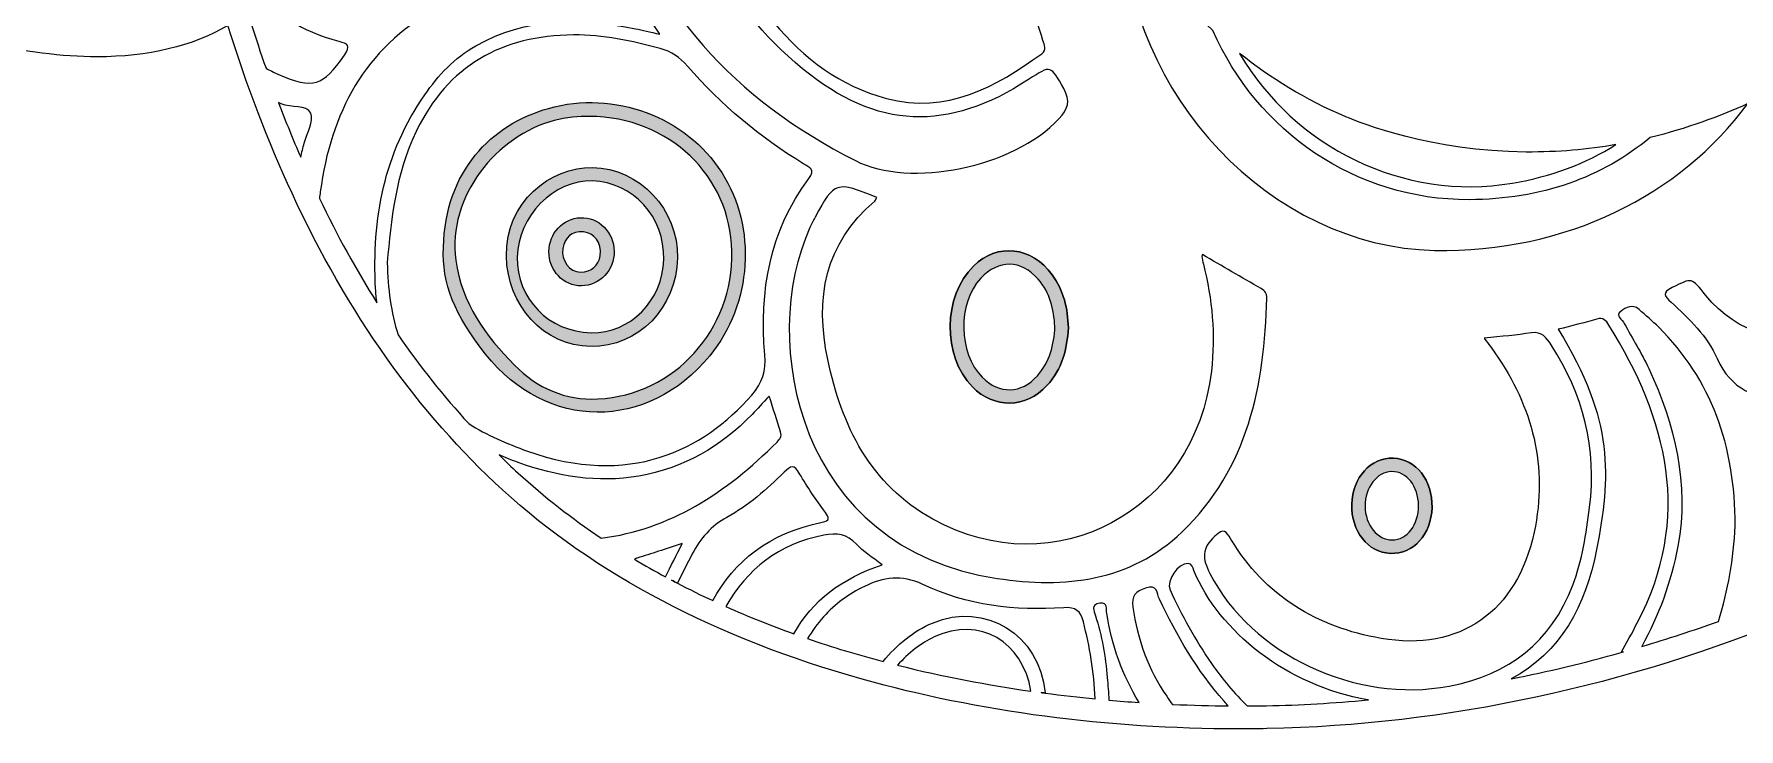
# Model space of a CAD drawing. Extents: x 705 to 8445, y -5934 to -84.
# Drawn here: x 4155 to 4776, y -2914 to -2661 of the extents above; entities that cross this region are included whole.
import ezdxf

# ---------------------------------------------------------------- set-up
doc = ezdxf.new("R2010")
doc.units = 0
doc.header["$MEASUREMENT"] = 0
doc.layers.add('Layer 1', color=7, linetype='Continuous')

# ---------------------------------------------------------------- blocks, each defined once
blk = doc.blocks.new('block 25')
at = {"layer": 'Layer 1', "lineweight": 0}
for points in [[(4525.82, -2748.22), (4518.4, -2737.9), (4505.73, -2736.55), (4497.13, -2745.04), (4485.97, -2756.05), (4485.77, -2777.85), (4496.72, -2789.04), (4504.67, -2797.17), (4516.18, -2796.98), (4523.91, -2788.57), (4529.38, -2782.63), (4531.27, -2775.35), (4531.7, -2767.54), (4531.51, -2760.56), (4529.95, -2753.96), (4525.82, -2748.22)], [(4520.42, -2785.03), (4514.55, -2791.66), (4506.58, -2791.83), (4500.33, -2785.56), (4491.57, -2776.82), (4491.28, -2758.61), (4499.78, -2749.51), (4506.21, -2742.61), (4514.49, -2742.71), (4520.72, -2749.84), (4525.03, -2754.79), (4526.44, -2760.81), (4526.78, -2767.1), (4526.53, -2773.81), (4524.89, -2779.96), (4520.42, -2785.03)]]:
    blk.add_open_spline(points, degree=3, knots=[0, 0, 0, 0, 1, 1, 1, 2, 2, 2, 3, 3, 3, 4, 4, 4, 5, 5, 5, 5], dxfattribs=at)
blk = doc.blocks.new('block 26')
at = {"layer": 'Layer 1', "lineweight": 0}
for points in [[(4650.14, -2815.05), (4641.86, -2814.7), (4635.19, -2822.09), (4634.95, -2831.88), (4634.7, -2841.71), (4640.78, -2849.41), (4649.04, -2849.74), (4657.43, -2850.09), (4663.91, -2842.9), (4664.17, -2832.98), (4664.42, -2823.17), (4658.34, -2815.39), (4650.14, -2815.05)], [(4649.68, -2844.86), (4644.24, -2844.92), (4639.83, -2839.43), (4639.79, -2832.54), (4639.74, -2825.74), (4644.13, -2820.03), (4649.49, -2819.95), (4654.95, -2819.88), (4659.2, -2825.25), (4659.26, -2832.32), (4659.33, -2839.31), (4655.13, -2844.8), (4649.68, -2844.86)]]:
    blk.add_open_spline(points, degree=3, knots=[0, 0, 0, 0, 1, 1, 1, 2, 2, 2, 3, 3, 3, 4, 4, 4, 4], dxfattribs=at)
blk = doc.blocks.new('block 23')
at = {"layer": 'Layer 1', "true_color": 0x7e82af}
h = blk.add_hatch(color=163, dxfattribs=at)
h.dxf.hatch_style = 2
edge = h.paths.add_edge_path()
edge.add_spline(control_points=[(4401.06, -2777.73), (4416.49, -2758.97), (4418.31, -2731), (4405.41, -2710.97), (4392.32, -2690.65), (4366.32, -2680.84), (4342.3, -2687.6), (4321.45, -2693.46), (4304.75, -2710.5), (4304.02, -2738.23), (4303.49, -2751.38), (4308.07, -2762.97), (4319.42, -2777.2), (4341.7, -2805.13), (4378.33, -2805.37), (4401.06, -2777.73)], knot_values=[0, 0, 0, 0, 1, 1, 1, 2, 2, 2, 3, 3, 3, 4, 4, 4, 5, 5, 5, 5], degree=3, periodic=1)
edge = h.paths.add_edge_path()
edge.add_spline(control_points=[(4329.93, -2781.16), (4319.41, -2770.44), (4310.71, -2758.73), (4308.54, -2742.93), (4305.36, -2719.86), (4323.57, -2697.36), (4344.33, -2692.08), (4348.85, -2690.93), (4353.43, -2690.38), (4357.26, -2690.53), (4386.35, -2690.79), (4408.56, -2712.17), (4409.12, -2739.68), (4409.71, -2768.2), (4388.24, -2792.08), (4360.32, -2793.5), (4348.45, -2794.11), (4338.14, -2789.52), (4329.93, -2781.16)], knot_values=[0, 0, 0, 0, 1, 1, 1, 2, 2, 2, 3, 3, 3, 4, 4, 4, 5, 5, 5, 6, 6, 6, 6], degree=3, periodic=1)
h = blk.add_hatch(color=163, dxfattribs=at)
h.dxf.hatch_style = 2
edge = h.paths.add_edge_path()
edge.add_spline(control_points=[(4389.32, -2742.11), (4389.6, -2724.4), (4375.52, -2709.43), (4358.29, -2709.13), (4343.2, -2708.87), (4326.59, -2721.69), (4326.97, -2741.37), (4327.33, -2759.45), (4340.5, -2774.19), (4357.7, -2774.34), (4375.05, -2774.5), (4389.03, -2760.24), (4389.32, -2742.11)], knot_values=[0, 0, 0, 0, 1, 1, 1, 2, 2, 2, 3, 3, 3, 4, 4, 4, 4], degree=3, periodic=1)
edge = h.paths.add_edge_path()
edge.add_spline(control_points=[(4357.84, -2769.34), (4342.47, -2769.05), (4330.65, -2756.96), (4330.94, -2741.81), (4331.23, -2726.81), (4344.2, -2713.67), (4358.31, -2714.06), (4373.14, -2714.48), (4384.66, -2727.16), (4384.31, -2742.66), (4383.96, -2757.63), (4372.08, -2769.61), (4357.84, -2769.34)], knot_values=[0, 0, 0, 0, 1, 1, 1, 2, 2, 2, 3, 3, 3, 4, 4, 4, 4], degree=3, periodic=1)
h = blk.add_hatch(color=163, dxfattribs=at)
h.dxf.hatch_style = 2
edge = h.paths.add_edge_path()
edge.add_spline(control_points=[(4353.99, -2727.43), (4347.6, -2727.68), (4342.51, -2733.12), (4342.45, -2739.77), (4342.39, -2746.75), (4347.74, -2752.36), (4354.37, -2752.26), (4361.01, -2752.16), (4366.3, -2746.52), (4366.24, -2739.64), (4366.17, -2732.76), (4360.56, -2727.17), (4353.99, -2727.43)], knot_values=[0, 0, 0, 0, 1, 1, 1, 2, 2, 2, 3, 3, 3, 4, 4, 4, 4], degree=3, periodic=1)
edge = h.paths.add_edge_path()
edge.add_spline(control_points=[(4361.16, -2741.29), (4360.53, -2744.82), (4358.09, -2747.23), (4353.94, -2747.25), (4349.95, -2747.27), (4346.87, -2743.02), (4347.56, -2738.7), (4348.22, -2734.54), (4350.72, -2732.29), (4355.03, -2732.63), (4359.08, -2732.95), (4361.65, -2736.44), (4361.16, -2741.29)], knot_values=[0, 0, 0, 0, 1, 1, 1, 2, 2, 2, 3, 3, 3, 4, 4, 4, 4], degree=3, periodic=1)
h = blk.add_hatch(color=163, dxfattribs=at)
h.dxf.hatch_style = 2
edge = h.paths.add_edge_path()
edge.add_spline(control_points=[(4525.82, -2748.22), (4518.4, -2737.9), (4505.73, -2736.55), (4497.13, -2745.04), (4485.97, -2756.05), (4485.77, -2777.85), (4496.72, -2789.04), (4504.67, -2797.17), (4516.18, -2796.98), (4523.91, -2788.57), (4529.38, -2782.63), (4531.27, -2775.35), (4531.7, -2767.54), (4531.51, -2760.56), (4529.95, -2753.96), (4525.82, -2748.22)], knot_values=[0, 0, 0, 0, 1, 1, 1, 2, 2, 2, 3, 3, 3, 4, 4, 4, 5, 5, 5, 5], degree=3, periodic=1)
edge = h.paths.add_edge_path()
edge.add_spline(control_points=[(4520.42, -2785.03), (4514.55, -2791.66), (4506.58, -2791.83), (4500.33, -2785.56), (4491.57, -2776.82), (4491.28, -2758.61), (4499.78, -2749.51), (4506.21, -2742.61), (4514.49, -2742.71), (4520.72, -2749.84), (4525.03, -2754.79), (4526.44, -2760.81), (4526.78, -2767.1), (4526.53, -2773.81), (4524.89, -2779.96), (4520.42, -2785.03)], knot_values=[0, 0, 0, 0, 1, 1, 1, 2, 2, 2, 3, 3, 3, 4, 4, 4, 5, 5, 5, 5], degree=3, periodic=1)
h = blk.add_hatch(color=163, dxfattribs=at)
h.dxf.hatch_style = 2
edge = h.paths.add_edge_path()
edge.add_spline(control_points=[(4650.14, -2815.05), (4641.86, -2814.7), (4635.19, -2822.09), (4634.95, -2831.88), (4634.7, -2841.71), (4640.78, -2849.41), (4649.04, -2849.74), (4657.43, -2850.09), (4663.91, -2842.9), (4664.17, -2832.98), (4664.42, -2823.17), (4658.34, -2815.39), (4650.14, -2815.05)], knot_values=[0, 0, 0, 0, 1, 1, 1, 2, 2, 2, 3, 3, 3, 4, 4, 4, 4], degree=3, periodic=1)
edge = h.paths.add_edge_path()
edge.add_spline(control_points=[(4649.68, -2844.86), (4644.24, -2844.92), (4639.83, -2839.43), (4639.79, -2832.54), (4639.74, -2825.74), (4644.13, -2820.03), (4649.49, -2819.95), (4654.95, -2819.88), (4659.2, -2825.25), (4659.26, -2832.32), (4659.33, -2839.31), (4655.13, -2844.8), (4649.68, -2844.86)], knot_values=[0, 0, 0, 0, 1, 1, 1, 2, 2, 2, 3, 3, 3, 4, 4, 4, 4], degree=3, periodic=1)
at = {"layer": 'Layer 1', "lineweight": 0}
for points, knots in [([(5277.28, -639.1), (5254.48, -597.14), (5220.79, -557.08), (5179.87, -523.26), (5095.1, -453.22), (4984.49, -393.43), (4859.88, -350.27), (4859.88, -350.27), (4859.88, -350.25), (4859.88, -350.25), (4859.42, -348.29), (4858.85, -346.27), (4858.16, -344.21), (4856.62, -339.66), (4853.95, -333.09), (4848.51, -328.58), (4847.81, -328), (4847.1, -327.47), (4846.36, -327), (4846.36, -327), (4846.36, -327), (4846.35, -327), (4847.88, -308.1), (4844.28, -288.74), (4835.57, -269.33), (4831.12, -259.39), (4823.75, -252.44), (4816.61, -245.72), (4810.88, -240.31), (4805.45, -235.19), (4801.81, -228.82), (4800.72, -226.92), (4799.8, -224.87), (4798.82, -222.69), (4797.56, -219.87), (4796.25, -216.96), (4794.48, -214.13), (4787.43, -202.87), (4775.91, -196.8), (4764.63, -193.55), (4764.63, -193.55), (4763.26, -191.5), (4763.26, -191.5), (4720.83, -126.97), (4656.69, -102.16), (4610.35, -92.73), (4569.47, -84.39), (4535.61, -86.15), (4523.73, -87.19), (4523.69, -87.13), (4523.65, -87.09), (4523.63, -87.06), (4523.63, -87.06), (4523.45, -87.21), (4523.45, -87.21), (4521.87, -87.36), (4520.7, -87.48), (4520, -87.56), (4519.3, -87.48), (4518.13, -87.36), (4516.56, -87.21), (4516.56, -87.21), (4516.37, -87.06), (4516.37, -87.06), (4516.35, -87.09), (4516.31, -87.13), (4516.27, -87.19), (4504.39, -86.15), (4470.53, -84.39), (4429.65, -92.73), (4383.31, -102.16), (4319.17, -126.97), (4276.76, -191.48), (4276.76, -191.48), (4275.38, -193.55), (4275.38, -193.55), (4264.09, -196.8), (4252.57, -202.87), (4245.52, -214.13), (4243.75, -216.96), (4242.44, -219.87), (4241.18, -222.69), (4240.2, -224.87), (4239.28, -226.92), (4238.19, -228.82), (4234.55, -235.19), (4229.12, -240.31), (4223.39, -245.72), (4216.25, -252.44), (4208.88, -259.39), (4204.43, -269.33), (4195.72, -288.74), (4192.12, -308.1), (4193.65, -327), (4193.64, -327), (4193.64, -327), (4193.64, -327), (4192.91, -327.47), (4192.19, -327.99), (4191.49, -328.58), (4186.05, -333.09), (4183.38, -339.65), (4181.84, -344.21), (4181.15, -346.27), (4180.58, -348.29), (4180.12, -350.25), (4180.12, -350.25), (4180.12, -350.27), (4180.12, -350.27), (4055.51, -393.43), (3944.9, -453.22), (3860.13, -523.26), (3819.22, -557.08), (3785.52, -597.14), (3762.72, -639.1), (3736.93, -686.53), (3724.78, -735.81), (3726.61, -785.55), (3728.34, -832.44), (3740.97, -881.24), (3764.18, -930.56), (3796.16, -998.52), (3846.78, -1064.15), (3914.59, -1125.62), (3959.27, -1166.12), (4008.74, -1201.57), (4056.58, -1235.86), (4101.92, -1268.36), (4148.81, -1301.97), (4191.35, -1339.71), (4268.94, -1408.49), (4320.36, -1474.94), (4348.51, -1542.74), (4344.68, -1548.78), (4341.1, -1555.62), (4338.44, -1563.02), (4337.03, -1562.92), (4335.46, -1562.85), (4333.87, -1562.85), (4328, -1562.85), (4321.57, -1563.94), (4319.84, -1569.72), (4319.35, -1571.39), (4319.31, -1572.94), (4319.27, -1574.32), (4319.27, -1574.65), (4319.26, -1574.97), (4319.25, -1575.28), (4319.07, -1578.99), (4317.7, -1582.95), (4315.19, -1587.05), (4314.24, -1588.6), (4313.21, -1590.14), (4312.14, -1591.64), (4311.46, -1592.59), (4310.76, -1593.54), (4310.03, -1594.48), (4302.79, -1603.87), (4293.55, -1612.4), (4284.57, -1620.7), (4284.57, -1620.7), (4280.48, -1624.5), (4280.48, -1624.5), (4270.16, -1634.07), (4259.49, -1643.97), (4247.49, -1650.59), (4244.1, -1652.48), (4239.99, -1656.81), (4239.7, -1666.79), (4238.97, -1691.36), (4260.81, -1735.67), (4280.37, -1750.55), (4261.52, -1786.38), (4239.02, -1837.42), (4219.77, -1904.23), (4194.99, -1990.3), (4180.3, -2085.45), (4176.13, -2187.05), (4172.63, -2272.07), (4176.53, -2361.81), (4187.74, -2455.11), (4183.2, -2458.43), (4178.2, -2461.58), (4172.48, -2464.72), (4146.07, -2479.19), (4117.44, -2484.35), (4091.86, -2479.25), (4057.65, -2472.45), (4030.5, -2452.75), (4011.16, -2420.72), (3974.52, -2360.07), (3973.85, -2265.76), (3992.12, -2203.95), (4011.72, -2137.67), (4050.95, -2071.38), (4115.59, -1995.32), (4120.04, -1990.08), (4124.54, -1984.87), (4129.05, -1979.66), (4153.44, -1951.39), (4178.65, -1922.17), (4196.47, -1888.58), (4220.61, -1843.05), (4226.18, -1794.98), (4211.73, -1756.7), (4211.73, -1756.7), (4201.23, -1728.9), (4201.23, -1728.9), (4201.23, -1728.9), (4203.66, -1758.52), (4203.66, -1758.52), (4206.59, -1794.26), (4191.98, -1826.76), (4179.22, -1847.74), (4159.1, -1880.81), (4130.97, -1908.95), (4103.75, -1936.17), (4092.54, -1947.4), (4080.93, -1959.02), (4070.06, -1970.8), (4005.75, -2040.52), (3959.06, -2104.07), (3927.3, -2165.11), (3884.56, -2247.19), (3869.07, -2325.56), (3881.27, -2398), (3901.01, -2515.4), (4000.35, -2607.87), (4090.03, -2647.42), (4122.26, -2661.63), (4152.31, -2668.81), (4177.87, -2668.81), (4196.42, -2668.81), (4212.6, -2665.03), (4225.52, -2657.4), (4225.52, -2657.42), (4225.52, -2657.42), (4225.52, -2657.42), (4232.39, -2679.36), (4240.21, -2699.79), (4248.89, -2718.56), (4269.15, -2762.32), (4294.96, -2798.69), (4325.6, -2826.65), (4359.33, -2857.45), (4403.39, -2880.64), (4456.58, -2895.59), (4498.92, -2907.49), (4546.09, -2913.71), (4593.63, -2913.71), (4597.09, -2913.71), (4600.56, -2913.68), (4604.02, -2913.61), (4735.27, -2911.1), (4867.15, -2856.35), (4965.85, -2763.41), (5003.5, -2727.95), (5032.68, -2687.49), (5050.23, -2646.4), (5070.52, -2598.94), (5075.69, -2551.02), (5065.64, -2503.97), (5045.77, -2411.09), (4983.25, -2334), (4889.6, -2286.89), (4807.63, -2245.67), (4709.88, -2231.14), (4619.49, -2246.42), (4625.66, -2235.1), (4631.89, -2223.86), (4638.09, -2212.7), (4656.91, -2178.83), (4676.35, -2143.79), (4693.14, -2107.91), (4730.23, -2028.64), (4752.26, -1957.48), (4760.49, -1890.34), (4765.6, -1848.73), (4767.15, -1796.91), (4754.72, -1750.08), (4773.98, -1735.61), (4795.54, -1692.46), (4795.54, -1667.69), (4795.54, -1667.28), (4795.54, -1666.88), (4795.53, -1666.48), (4795.23, -1656.52), (4791.13, -1652.21), (4787.74, -1650.33), (4775.74, -1643.73), (4765.07, -1633.85), (4754.75, -1624.31), (4754.75, -1624.31), (4750.65, -1620.52), (4750.65, -1620.52), (4739.35, -1610.12), (4727.67, -1599.36), (4720.02, -1586.97), (4717.52, -1582.89), (4716.16, -1578.95), (4715.98, -1575.25), (4715.96, -1574.94), (4715.95, -1574.61), (4715.95, -1574.29), (4715.92, -1572.92), (4715.87, -1571.37), (4715.38, -1569.7), (4713.66, -1563.98), (4707.32, -1562.87), (4701.49, -1562.85), (4698.84, -1555.53), (4695.29, -1548.75), (4691.49, -1542.74), (4719.63, -1474.94), (4771.06, -1408.49), (4848.65, -1339.71), (4891.19, -1301.97), (4938.08, -1268.36), (4983.42, -1235.86), (5031.26, -1201.57), (5080.73, -1166.12), (5125.41, -1125.62), (5193.22, -1064.15), (5243.84, -998.52), (5275.82, -930.56), (5299.03, -881.24), (5311.66, -832.45), (5313.39, -785.55), (5315.22, -735.81), (5303.07, -686.53), (5277.28, -639.1)], [0, 0, 0, 0, 1, 1, 1, 2, 2, 2, 3, 3, 3, 4, 4, 4, 5, 5, 5, 6, 6, 6, 7, 7, 7, 8, 8, 8, 9, 9, 9, 10, 10, 10, 11, 11, 11, 12, 12, 12, 13, 13, 13, 14, 14, 14, 15, 15, 15, 16, 16, 16, 17, 17, 17, 18, 18, 18, 19, 19, 19, 20, 20, 20, 21, 21, 21, 22, 22, 22, 23, 23, 23, 24, 24, 24, 25, 25, 25, 26, 26, 26, 27, 27, 27, 28, 28, 28, 29, 29, 29, 30, 30, 30, 31, 31, 31, 32, 32, 32, 33, 33, 33, 34, 34, 34, 35, 35, 35, 36, 36, 36, 37, 37, 37, 38, 38, 38, 39, 39, 39, 40, 40, 40, 41, 41, 41, 42, 42, 42, 43, 43, 43, 44, 44, 44, 45, 45, 45, 46, 46, 46, 47, 47, 47, 48, 48, 48, 49, 49, 49, 50, 50, 50, 51, 51, 51, 52, 52, 52, 53, 53, 53, 54, 54, 54, 55, 55, 55, 56, 56, 56, 57, 57, 57, 58, 58, 58, 59, 59, 59, 60, 60, 60, 61, 61, 61, 62, 62, 62, 63, 63, 63, 64, 64, 64, 65, 65, 65, 66, 66, 66, 67, 67, 67, 68, 68, 68, 69, 69, 69, 70, 70, 70, 71, 71, 71, 72, 72, 72, 73, 73, 73, 74, 74, 74, 75, 75, 75, 76, 76, 76, 77, 77, 77, 78, 78, 78, 79, 79, 79, 80, 80, 80, 81, 81, 81, 82, 82, 82, 83, 83, 83, 84, 84, 84, 85, 85, 85, 86, 86, 86, 87, 87, 87, 88, 88, 88, 89, 89, 89, 90, 90, 90, 91, 91, 91, 92, 92, 92, 93, 93, 93, 94, 94, 94, 95, 95, 95, 96, 96, 96, 97, 97, 97, 98, 98, 98, 99, 99, 99, 100, 100, 100, 101, 101, 101, 102, 102, 102, 103, 103, 103, 104, 104, 104, 105, 105, 105, 106, 106, 106, 107, 107, 107, 108, 108, 108, 109, 109, 109, 110, 110, 110, 110]), ([(4364.54, -2585.58), (4365.3, -2541.34), (4401.24, -2483.64), (4470.07, -2486.03), (4489.16, -2486.7), (4506.72, -2491.93), (4523.35, -2499.93), (4522.99, -2505.67), (4522.82, -2511.45), (4522.82, -2517.26), (4500.34, -2502.42), (4476.01, -2496.03), (4449.15, -2503.96), (4414.07, -2514.3), (4391.28, -2544.39), (4391.56, -2581.05), (4391.86, -2618.13), (4405.96, -2649.49), (4434.86, -2673.16), (4462.04, -2695.43), (4487.8, -2696.24), (4517.18, -2677.1), (4525.54, -2671.66), (4525.2, -2671.85), (4530, -2680.39), (4532.61, -2685.05), (4531.58, -2687.83), (4528.26, -2691.41), (4511.71, -2709.12), (4473.99, -2716.83), (4454.12, -2706.65), (4410.44, -2684.3), (4379.04, -2651.57), (4366.45, -2602.97), (4364.99, -2597.33), (4364.48, -2591.46), (4364.54, -2585.58)], [0, 0, 0, 0, 1, 1, 1, 2, 2, 2, 3, 3, 3, 4, 4, 4, 5, 5, 5, 6, 6, 6, 7, 7, 7, 8, 8, 8, 9, 9, 9, 10, 10, 10, 11, 11, 11, 12, 12, 12, 12]), ([(4453.64, -2529.4), (4443.25, -2532.9), (4435.33, -2539.36), (4430.12, -2549.07), (4423.6, -2561.26), (4418.59, -2573.92), (4417.9, -2587.98), (4417.18, -2602.37), (4421.73, -2614.99), (4430.51, -2626.18), (4437.55, -2635.16), (4446.12, -2642.57), (4455.94, -2648.3), (4474.79, -2659.29), (4493.31, -2656.14), (4510.8, -2645.15), (4516.42, -2641.63), (4517.12, -2643.55), (4518.22, -2648.35), (4519.34, -2653.25), (4520.94, -2658.04), (4522.42, -2662.86), (4522.95, -2664.57), (4524.06, -2666.21), (4521.99, -2667.7), (4505.09, -2679.89), (4487.45, -2689.75), (4465.43, -2683.97), (4448.59, -2679.55), (4435.33, -2669.41), (4424.45, -2656.33), (4404.27, -2632.09), (4393.85, -2604.25), (4397.03, -2572.43), (4401.66, -2525.96), (4448.27, -2495.35), (4493.31, -2508.68), (4504.07, -2511.88), (4513.8, -2516.88), (4522.85, -2523.18), (4522.83, -2522.73), (4522.83, -2522.27), (4522.82, -2521.82), (4522.83, -2522.27), (4522.85, -2522.74), (4522.86, -2523.19), (4522.86, -2523.19), (4522.85, -2523.19), (4522.85, -2523.18), (4523.04, -2532.06), (4523.69, -2540.97), (4524.89, -2549.83), (4524.89, -2549.83), (4524.9, -2549.82), (4524.9, -2549.82), (4524.96, -2550.26), (4525.01, -2550.7), (4525.07, -2551.15), (4525.01, -2550.7), (4524.95, -2550.28), (4524.89, -2549.83), (4524.57, -2550.54), (4524.24, -2551.22), (4523.89, -2551.93), (4504.78, -2528.82), (4479.27, -2520.75), (4453.64, -2529.4)], [0, 0, 0, 0, 1, 1, 1, 2, 2, 2, 3, 3, 3, 4, 4, 4, 5, 5, 5, 6, 6, 6, 7, 7, 7, 8, 8, 8, 9, 9, 9, 10, 10, 10, 11, 11, 11, 12, 12, 12, 13, 13, 13, 14, 14, 14, 15, 15, 15, 16, 16, 16, 17, 17, 17, 18, 18, 18, 19, 19, 19, 20, 20, 20, 21, 21, 21, 22, 22, 22, 22]), ([(4551.59, -2620.07), (4552.36, -2621.24), (4553.13, -2622.42), (4553.93, -2623.61), (4561.22, -2634.44), (4571.26, -2647.15), (4584.34, -2659.22), (4600.49, -2695.99), (4636.29, -2721.04), (4677.65, -2720.88), (4704.12, -2720.77), (4726.06, -2712.75), (4743.67, -2698.22), (4756.9, -2695), (4768.79, -2690.59), (4779.2, -2685.86), (4754.68, -2719.22), (4713.03, -2740.25), (4665.04, -2739.34), (4605.57, -2738.21), (4553.13, -2682.41), (4551.59, -2620.07)], [0, 0, 0, 0, 1, 1, 1, 2, 2, 2, 3, 3, 3, 4, 4, 4, 5, 5, 5, 6, 6, 6, 7, 7, 7, 7]), ([(4239.41, -2673), (4235.46, -2661.69), (4231.77, -2649.92), (4228.35, -2637.69), (4229.71, -2639.32), (4231.11, -2640.93), (4232.56, -2642.5), (4241.78, -2652.46), (4252.68, -2659.9), (4266.03, -2663.24), (4269.25, -2664.04), (4270.38, -2664.79), (4268, -2668.22), (4260.07, -2679.58), (4256.72, -2680.82), (4243.76, -2675.12), (4242.26, -2674.46), (4240.83, -2673.74), (4239.41, -2673)], [0, 0, 0, 0, 1, 1, 1, 2, 2, 2, 3, 3, 3, 4, 4, 4, 5, 5, 5, 6, 6, 6, 6]), ([(4258.87, -2720.41), (4258.96, -2719.61), (4259.06, -2718.8), (4259.18, -2717.99), (4263.07, -2689.39), (4275.18, -2665.62), (4301.47, -2651.41), (4323.61, -2639.45), (4347.23, -2640.22), (4371.07, -2645.2), (4372.55, -2645.51), (4373.55, -2646.39), (4374.36, -2647.63), (4376.88, -2651.5), (4379.44, -2655.34), (4382.91, -2660.59), (4379.11, -2659.73), (4376.57, -2659.1), (4374, -2658.58), (4353.97, -2654.56), (4334.37, -2654.27), (4315.83, -2664.78), (4308.06, -2669.18), (4302.19, -2675.57), (4297.25, -2682.65), (4282.46, -2703.86), (4277.91, -2727.81), (4279.34, -2753.28), (4279.44, -2755.02), (4279.6, -2756.74), (4279.81, -2758.45), (4272.31, -2746.56), (4265.34, -2733.9), (4258.87, -2720.41)], [0, 0, 0, 0, 1, 1, 1, 2, 2, 2, 3, 3, 3, 4, 4, 4, 5, 5, 5, 6, 6, 6, 7, 7, 7, 8, 8, 8, 9, 9, 9, 10, 10, 10, 11, 11, 11, 11]), ([(4313.25, -2802.48), (4313.25, -2802.47), (4313.24, -2802.47), (4313.24, -2802.47), (4304.11, -2792.5), (4295.54, -2781.71), (4287.53, -2770.13), (4287.53, -2770.13), (4287.53, -2770.11), (4287.53, -2770.11), (4287.53, -2770.11), (4287.53, -2770.1), (4287.51, -2770.1), (4284.91, -2762.05), (4283.82, -2753.29), (4283.58, -2743.78), (4284.94, -2728.43), (4286.63, -2711.56), (4294.12, -2695.99), (4305.66, -2672.04), (4325.34, -2661.02), (4351.44, -2660.84), (4362.18, -2660.77), (4372.67, -2663.05), (4383.03, -2665.79), (4387.08, -2666.85), (4390.11, -2669), (4392.91, -2672.2), (4405.21, -2686.24), (4419.33, -2698.22), (4435.34, -2707.89), (4437.35, -2709.11), (4439.71, -2709.82), (4437.18, -2713.17), (4422.78, -2732.25), (4419.15, -2754.25), (4421.12, -2777.37), (4421.62, -2783.37), (4420.22, -2787.65), (4416.38, -2792.05), (4398.57, -2812.41), (4371.57, -2825.66), (4334.69, -2812.5), (4327.1, -2809.8), (4319.87, -2806.65), (4313.25, -2802.48)], [0, 0, 0, 0, 1, 1, 1, 2, 2, 2, 3, 3, 3, 4, 4, 4, 5, 5, 5, 6, 6, 6, 7, 7, 7, 8, 8, 8, 9, 9, 9, 10, 10, 10, 11, 11, 11, 12, 12, 12, 13, 13, 13, 14, 14, 14, 15, 15, 15, 15]), ([(4594.09, -2667.56), (4605.15, -2676.39), (4618.01, -2684.47), (4632.83, -2690.69), (4638.43, -2693.04), (4663.68, -2703.22), (4698.51, -2703.5), (4710.01, -2703.6), (4720.9, -2702.59), (4731.15, -2700.81), (4720.18, -2707.69), (4707.65, -2712.45), (4693.48, -2714.84), (4653.61, -2721.54), (4614.06, -2701.74), (4594.09, -2667.56)], [0, 0, 0, 0, 1, 1, 1, 2, 2, 2, 3, 3, 3, 4, 4, 4, 5, 5, 5, 5]), ([(4401.06, -2777.73), (4416.49, -2758.97), (4418.31, -2731), (4405.41, -2710.97), (4392.32, -2690.65), (4366.32, -2680.84), (4342.3, -2687.6), (4321.45, -2693.46), (4304.75, -2710.5), (4304.02, -2738.23), (4303.49, -2751.38), (4308.07, -2762.97), (4319.42, -2777.2), (4341.7, -2805.13), (4378.33, -2805.37), (4401.06, -2777.73)], [0, 0, 0, 0, 1, 1, 1, 2, 2, 2, 3, 3, 3, 4, 4, 4, 5, 5, 5, 5]), ([(4253.32, -2700.25), (4252.86, -2701.98), (4252.44, -2703.7), (4252.04, -2705.44), (4249.24, -2698.97), (4246.56, -2692.32), (4243.99, -2685.51), (4244.3, -2685.66), (4244.61, -2685.79), (4244.92, -2685.94), (4248.51, -2687.66), (4254.26, -2685.94), (4255.75, -2689.39), (4256.95, -2692.15), (4254.33, -2696.58), (4253.32, -2700.25)], [0, 0, 0, 0, 1, 1, 1, 2, 2, 2, 3, 3, 3, 4, 4, 4, 5, 5, 5, 5]), ([(4809.16, -2772.23), (4826.56, -2771.01), (4835.06, -2764.22), (4838.9, -2750.43), (4843.38, -2734.37), (4838.36, -2717.62), (4826.48, -2708.32), (4822.34, -2705.08), (4817.52, -2703.78), (4812.55, -2703.07), (4808.18, -2702.47), (4807.77, -2700.95), (4810.58, -2697.85), (4811.38, -2696.97), (4811.72, -2695.69), (4812.51, -2694.78), (4815.39, -2691.43), (4814.98, -2684.71), (4819.27, -2683.96), (4824.99, -2682.96), (4831.31, -2684.15), (4837.16, -2685.37), (4850.18, -2688.09), (4858.38, -2697.37), (4864.9, -2708.05), (4872.95, -2721.23), (4877.53, -2735.78), (4875.65, -2751.28), (4873.33, -2770.47), (4861.67, -2782.9), (4843.97, -2789.82), (4833.57, -2793.9), (4822.67, -2795.86), (4810.36, -2796.17), (4805.23, -2796.54), (4799.08, -2795.68), (4792.91, -2794.8), (4782.15, -2793.26), (4773.02, -2790.09), (4768.03, -2778.74), (4764.49, -2770.67), (4757.85, -2764.26), (4751.3, -2758.22), (4748.92, -2756.02), (4747.77, -2754.88), (4751.67, -2752.91), (4759, -2749.24), (4758.62, -2749.21), (4763.92, -2755.73), (4775.63, -2770.17), (4791.87, -2773.43), (4809.16, -2772.23)], [0, 0, 0, 0, 1, 1, 1, 2, 2, 2, 3, 3, 3, 4, 4, 4, 5, 5, 5, 6, 6, 6, 7, 7, 7, 8, 8, 8, 9, 9, 9, 10, 10, 10, 11, 11, 11, 12, 12, 12, 13, 13, 13, 14, 14, 14, 15, 15, 15, 16, 16, 16, 17, 17, 17, 17]), ([(4329.93, -2781.16), (4319.41, -2770.44), (4310.71, -2758.73), (4308.54, -2742.93), (4305.36, -2719.86), (4323.57, -2697.36), (4344.33, -2692.08), (4348.85, -2690.93), (4353.43, -2690.38), (4357.26, -2690.53), (4386.35, -2690.79), (4408.56, -2712.17), (4409.12, -2739.68), (4409.71, -2768.2), (4388.24, -2792.08), (4360.32, -2793.5), (4348.45, -2794.11), (4338.14, -2789.52), (4329.93, -2781.16)], [0, 0, 0, 0, 1, 1, 1, 2, 2, 2, 3, 3, 3, 4, 4, 4, 5, 5, 5, 6, 6, 6, 6]), ([(4389.32, -2742.11), (4389.6, -2724.4), (4375.52, -2709.43), (4358.29, -2709.13), (4343.2, -2708.87), (4326.59, -2721.69), (4326.97, -2741.37), (4327.33, -2759.45), (4340.5, -2774.19), (4357.7, -2774.34), (4375.05, -2774.5), (4389.03, -2760.24), (4389.32, -2742.11)], [0, 0, 0, 0, 1, 1, 1, 2, 2, 2, 3, 3, 3, 4, 4, 4, 4]), ([(4357.84, -2769.34), (4342.47, -2769.05), (4330.65, -2756.96), (4330.94, -2741.81), (4331.23, -2726.81), (4344.2, -2713.67), (4358.31, -2714.06), (4373.14, -2714.48), (4384.66, -2727.16), (4384.31, -2742.66), (4383.96, -2757.63), (4372.08, -2769.61), (4357.84, -2769.34)], [0, 0, 0, 0, 1, 1, 1, 2, 2, 2, 3, 3, 3, 4, 4, 4, 4]), ([(4461.87, -2720.02), (4461.66, -2720.48), (4461.56, -2721.08), (4461.22, -2721.38), (4442.89, -2736.87), (4439.36, -2757.05), (4444.04, -2779.11), (4449.18, -2803.33), (4459.41, -2824.63), (4482.38, -2837.32), (4526.59, -2861.78), (4577.92, -2834.36), (4583.81, -2783.31), (4585.33, -2770.05), (4584.14, -2757.16), (4580.88, -2744.33), (4580.64, -2743.38), (4580.48, -2742.41), (4580.31, -2741.43), (4580.29, -2741.28), (4580.48, -2741.07), (4580.56, -2740.9), (4587.68, -2745.04), (4594.78, -2749.22), (4601.94, -2753.28), (4603.4, -2754.1), (4604.02, -2755.14), (4603.97, -2756.64), (4603.17, -2788.51), (4597.22, -2818.76), (4573.12, -2841.91), (4554.18, -2860.11), (4530.48, -2862.55), (4505.77, -2858.87), (4433.01, -2848), (4418.72, -2772.45), (4437.58, -2730.99), (4438.17, -2729.72), (4438.82, -2728.46), (4439.49, -2727.21), (4446.48, -2714.24), (4447.14, -2714.03), (4461.87, -2720.02)], [0, 0, 0, 0, 1, 1, 1, 2, 2, 2, 3, 3, 3, 4, 4, 4, 5, 5, 5, 6, 6, 6, 7, 7, 7, 8, 8, 8, 9, 9, 9, 10, 10, 10, 11, 11, 11, 12, 12, 12, 13, 13, 13, 14, 14, 14, 14]), ([(4353.99, -2727.43), (4347.6, -2727.68), (4342.51, -2733.12), (4342.45, -2739.77), (4342.39, -2746.75), (4347.74, -2752.36), (4354.37, -2752.26), (4361.01, -2752.16), (4366.3, -2746.52), (4366.24, -2739.64), (4366.17, -2732.76), (4360.56, -2727.17), (4353.99, -2727.43)], [0, 0, 0, 0, 1, 1, 1, 2, 2, 2, 3, 3, 3, 4, 4, 4, 4]), ([(4361.16, -2741.29), (4360.53, -2744.82), (4358.09, -2747.23), (4353.94, -2747.25), (4349.95, -2747.27), (4346.87, -2743.02), (4347.56, -2738.7), (4348.22, -2734.54), (4350.72, -2732.29), (4355.03, -2732.63), (4359.08, -2732.95), (4361.65, -2736.44), (4361.16, -2741.29)], [0, 0, 0, 0, 1, 1, 1, 2, 2, 2, 3, 3, 3, 4, 4, 4, 4]), ([(4531.7, -2767.54), (4531.27, -2775.35), (4529.38, -2782.63), (4523.91, -2788.57), (4516.18, -2796.98), (4504.67, -2797.17), (4496.72, -2789.04), (4485.77, -2777.85), (4485.97, -2756.05), (4497.13, -2745.04), (4505.73, -2736.55), (4518.4, -2737.9), (4525.82, -2748.22), (4529.95, -2753.96), (4531.51, -2760.56), (4531.7, -2767.54)], [0, 0, 0, 0, 1, 1, 1, 2, 2, 2, 3, 3, 3, 4, 4, 4, 5, 5, 5, 5]), ([(4768.5, -2874.53), (4759.27, -2877.84), (4749.97, -2880.89), (4740.6, -2883.67), (4746.77, -2872.4), (4751.29, -2860.24), (4753.74, -2847.07), (4757.94, -2824.54), (4752.68, -2802.97), (4743.18, -2782.44), (4740.57, -2776.78), (4737.13, -2771.51), (4734.23, -2765.99), (4733.5, -2764.61), (4730.79, -2763.18), (4733.03, -2761.52), (4734.77, -2760.25), (4737.19, -2758.67), (4739.61, -2760.87), (4742, -2763.04), (4744.48, -2765.1), (4746.76, -2767.38), (4765.96, -2786.52), (4774.51, -2809.95), (4774.63, -2839.73), (4774.08, -2851.7), (4772.04, -2863.34), (4768.5, -2874.53)], [0, 0, 0, 0, 1, 1, 1, 2, 2, 2, 3, 3, 3, 4, 4, 4, 5, 5, 5, 6, 6, 6, 7, 7, 7, 8, 8, 8, 9, 9, 9, 9]), ([(4583.25, -2857.07), (4580.54, -2851.77), (4580.12, -2847.95), (4585.07, -2843.5), (4588.5, -2840.42), (4589.13, -2841.63), (4590.88, -2844.54), (4603.37, -2865.25), (4622.34, -2876.69), (4645.6, -2880.73), (4674.37, -2885.71), (4695.18, -2870.99), (4701.37, -2842.05), (4706.47, -2818.18), (4700.92, -2796.51), (4687.1, -2776.71), (4685.98, -2775.1), (4684.8, -2773.55), (4683.2, -2771.37), (4689.62, -2770.65), (4695.04, -2770.25), (4700.37, -2769.39), (4704.25, -2768.77), (4705.9, -2771.26), (4707.53, -2773.75), (4719.37, -2791.8), (4724.27, -2811.51), (4721.58, -2833.04), (4720.38, -2842.65), (4718.91, -2852.22), (4715.44, -2861.31), (4707.49, -2882.16), (4692.25, -2893.97), (4670.44, -2898.12), (4636.52, -2904.56), (4598.4, -2886.67), (4583.25, -2857.07)], [0, 0, 0, 0, 1, 1, 1, 2, 2, 2, 3, 3, 3, 4, 4, 4, 5, 5, 5, 6, 6, 6, 7, 7, 7, 8, 8, 8, 9, 9, 9, 10, 10, 10, 11, 11, 11, 12, 12, 12, 12]), ([(4733.91, -2885.62), (4733.62, -2885.7), (4733.32, -2885.78), (4733.04, -2885.87), (4733.04, -2885.87), (4733.04, -2885.86), (4733.05, -2885.86), (4719.79, -2889.6), (4706.42, -2892.82), (4692.96, -2895.51), (4711.05, -2885.77), (4720.2, -2868.87), (4724.13, -2848.36), (4729.2, -2821.76), (4730.71, -2801.37), (4710.15, -2768.11), (4714.95, -2766.86), (4719.63, -2765.72), (4724.23, -2764.39), (4726.52, -2763.72), (4727.57, -2764.9), (4728.59, -2766.56), (4749.98, -2801.03), (4759.14, -2836.62), (4738.96, -2875.09), (4737.05, -2878.73), (4735.09, -2882.31), (4733.05, -2885.86), (4733.34, -2885.78), (4733.62, -2885.7), (4733.91, -2885.62)], [0, 0, 0, 0, 1, 1, 1, 2, 2, 2, 3, 3, 3, 4, 4, 4, 5, 5, 5, 6, 6, 6, 7, 7, 7, 8, 8, 8, 9, 9, 9, 10, 10, 10, 10]), ([(4331.23, -2820.49), (4328.88, -2818.34), (4326.58, -2816.13), (4324.29, -2813.9), (4326.59, -2814.88), (4328.94, -2815.8), (4331.31, -2816.64), (4345.5, -2821.72), (4360.11, -2824.23), (4375.23, -2821.58), (4391.5, -2818.73), (4405.08, -2810.89), (4416.49, -2799.11), (4418.43, -2797.09), (4420.31, -2795.03), (4422.74, -2792.42), (4424.22, -2797.15), (4425.5, -2801.34), (4426.87, -2805.49), (4427.42, -2807.15), (4426.59, -2808.14), (4425.56, -2809.18), (4407.06, -2827.75), (4386.33, -2841.15), (4361.49, -2844.18), (4350.96, -2837.11), (4340.82, -2829.24), (4331.23, -2820.49)], [0, 0, 0, 0, 1, 1, 1, 2, 2, 2, 3, 3, 3, 4, 4, 4, 5, 5, 5, 6, 6, 6, 7, 7, 7, 8, 8, 8, 9, 9, 9, 9]), ([(4389.32, -2860.65), (4389.32, -2860.65), (4389.32, -2860.66), (4389.32, -2860.66), (4388.61, -2860.29), (4387.89, -2859.91), (4387.17, -2859.52), (4387.89, -2859.91), (4388.61, -2860.28), (4389.32, -2860.65), (4391.05, -2857.05), (4392.86, -2853.51), (4394.71, -2849.97), (4397.68, -2844.29), (4401.53, -2839.8), (4407.3, -2836.63), (4415.12, -2832.36), (4421.82, -2826.44), (4428.13, -2820.18), (4430.49, -2817.84), (4431.81, -2817.15), (4433.8, -2820.71), (4436.53, -2825.63), (4439.9, -2830.2), (4443.17, -2834.8), (4444.55, -2836.77), (4444.92, -2837.8), (4442.01, -2838.39), (4422.57, -2842.34), (4410, -2852.63), (4402.17, -2866.98), (4397.85, -2864.98), (4393.57, -2862.86), (4389.32, -2860.65)], [0, 0, 0, 0, 1, 1, 1, 2, 2, 2, 3, 3, 3, 4, 4, 4, 5, 5, 5, 6, 6, 6, 7, 7, 7, 8, 8, 8, 9, 9, 9, 10, 10, 10, 11, 11, 11, 11]), ([(4664.17, -2832.98), (4663.91, -2842.9), (4657.43, -2850.09), (4649.04, -2849.74), (4640.78, -2849.41), (4634.7, -2841.71), (4634.95, -2831.88), (4635.19, -2822.09), (4641.86, -2814.7), (4650.14, -2815.05), (4658.34, -2815.39), (4664.42, -2823.17), (4664.17, -2832.98)], [0, 0, 0, 0, 1, 1, 1, 2, 2, 2, 3, 3, 3, 4, 4, 4, 4]), ([(4406.92, -2869.14), (4414.64, -2855.6), (4426.06, -2846.35), (4442.58, -2843.14), (4447.35, -2842.21), (4451.09, -2842.7), (4454.54, -2846.45), (4456.97, -2849.07), (4460.13, -2851.01), (4463.82, -2853.93), (4449.39, -2858.78), (4438.32, -2866.92), (4431.71, -2879.07), (4423.42, -2876.1), (4415.13, -2872.79), (4406.92, -2869.14)], [0, 0, 0, 0, 1, 1, 1, 2, 2, 2, 3, 3, 3, 4, 4, 4, 5, 5, 5, 5]), ([(4373.62, -2851.86), (4373.93, -2851.71), (4374.25, -2851.55), (4374.63, -2851.45), (4379.78, -2849.9), (4384.86, -2848.18), (4391.05, -2846.17), (4388.92, -2850.33), (4386.87, -2854.35), (4384.97, -2858.33), (4381.15, -2856.27), (4377.37, -2854.11), (4373.62, -2851.86)], [0, 0, 0, 0, 1, 1, 1, 2, 2, 2, 3, 3, 3, 4, 4, 4, 4]), ([(4640.86, -2903.16), (4640.85, -2903.16), (4640.84, -2903.16), (4640.82, -2903.14), (4628.52, -2904.32), (4616.19, -2905.03), (4603.86, -2905.27), (4601.65, -2905.31), (4599.32, -2905.34), (4596.85, -2905.35), (4592.15, -2900.75), (4587.82, -2895.58), (4583.85, -2889.88), (4577.97, -2881.42), (4572.98, -2872.42), (4568.77, -2863.01), (4567.29, -2859.72), (4571.73, -2853.22), (4575.3, -2853.43), (4576.9, -2853.52), (4576.99, -2855.01), (4577.41, -2856.02), (4586.6, -2878.1), (4611.26, -2898.05), (4640.82, -2903.14), (4640.91, -2903.14), (4640.98, -2903.14), (4641.06, -2903.13), (4640.99, -2903.14), (4640.93, -2903.16), (4640.86, -2903.16)], [0, 0, 0, 0, 1, 1, 1, 2, 2, 2, 3, 3, 3, 4, 4, 4, 5, 5, 5, 6, 6, 6, 7, 7, 7, 8, 8, 8, 9, 9, 9, 10, 10, 10, 10]), ([(4523.21, -2900.66), (4523.21, -2900.66), (4523.21, -2900.67), (4523.21, -2900.67), (4522.76, -2900.61), (4522.29, -2900.55), (4521.84, -2900.48), (4522.3, -2900.55), (4522.76, -2900.61), (4523.21, -2900.66), (4523.2, -2900.64), (4523.2, -2900.63), (4523.2, -2900.6), (4521.16, -2879.23), (4501.57, -2867.1), (4482.16, -2875.15), (4475.43, -2877.95), (4469.32, -2882.92), (4464.22, -2889.14), (4455.08, -2886.71), (4445.87, -2883.96), (4436.65, -2880.81), (4438.33, -2878.11), (4440.28, -2875.49), (4442.52, -2872.92), (4446.71, -2868.15), (4451.76, -2864.49), (4457.46, -2861.78), (4464.37, -2858.51), (4470.8, -2857.33), (4478.65, -2861.05), (4494.75, -2868.7), (4512.27, -2870.78), (4530.01, -2869.56), (4534.39, -2869.26), (4536.13, -2870.7), (4537.16, -2874.66), (4539.51, -2883.68), (4540.99, -2892.81), (4541.46, -2902.77), (4535.56, -2902.19), (4529.46, -2901.5), (4523.21, -2900.66)], [0, 0, 0, 0, 1, 1, 1, 2, 2, 2, 3, 3, 3, 4, 4, 4, 5, 5, 5, 6, 6, 6, 7, 7, 7, 8, 8, 8, 9, 9, 9, 10, 10, 10, 11, 11, 11, 12, 12, 12, 13, 13, 13, 14, 14, 14, 14]), ([(4569.61, -2904.78), (4568.9, -2903.81), (4568.21, -2902.83), (4567.52, -2901.84), (4560.8, -2892.08), (4556.9, -2881.13), (4555.17, -2869.34), (4554.55, -2865.17), (4556.32, -2863.7), (4559.79, -2862.4), (4564.18, -2860.74), (4563.94, -2864.52), (4564.86, -2866.46), (4571.2, -2879.82), (4578.64, -2892.48), (4588.4, -2903.66), (4588.9, -2904.24), (4589.43, -2904.78), (4589.94, -2905.34), (4583.76, -2905.29), (4576.95, -2905.11), (4569.61, -2904.78)], [0, 0, 0, 0, 1, 1, 1, 2, 2, 2, 3, 3, 3, 4, 4, 4, 5, 5, 5, 6, 6, 6, 7, 7, 7, 7]), ([(4546.44, -2903.23), (4546.32, -2900.49), (4546.12, -2897.76), (4545.88, -2895.02), (4545.22, -2887.39), (4543.92, -2879.82), (4541.58, -2872.48), (4540.99, -2870.62), (4539.79, -2868.4), (4543.13, -2867.9), (4546.26, -2867.45), (4545.47, -2870.12), (4545.7, -2871.6), (4547.5, -2883.28), (4551.43, -2894.1), (4557.44, -2904.09), (4553.86, -2903.85), (4550.2, -2903.56), (4546.44, -2903.23)], [0, 0, 0, 0, 1, 1, 1, 2, 2, 2, 3, 3, 3, 4, 4, 4, 5, 5, 5, 6, 6, 6, 6]), ([(4469.48, -2890.5), (4473.43, -2886.05), (4477.97, -2882.44), (4482.87, -2880.18), (4499.48, -2872.46), (4515.17, -2882), (4518.07, -2899.97), (4502.57, -2897.75), (4486.2, -2894.68), (4469.48, -2890.5)], [0, 0, 0, 0, 1, 1, 1, 2, 2, 2, 3, 3, 3, 3])]:
    blk.add_open_spline(points, degree=3, knots=knots, dxfattribs=at)
at = {"layer": 'Layer 1'}
for name in ['block 25', 'block 26']:
    blk.add_blockref(name, (0, 0), dxfattribs=at)

msp = doc.modelspace()

# ---------------------------------------------------------------- block references
at = {"layer": 'Layer 1'}
msp.add_blockref('block 23', (0, 0), dxfattribs=at)

doc.saveas('drawing.dxf')
